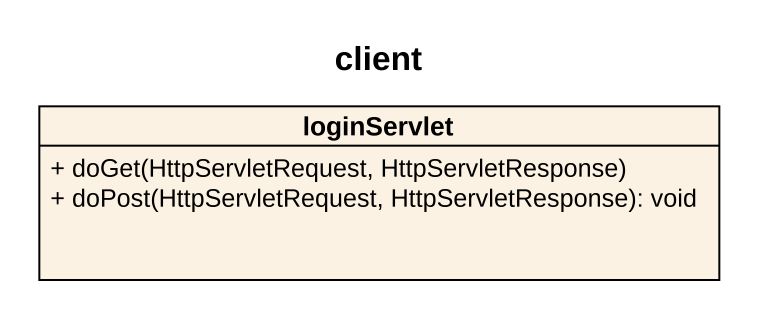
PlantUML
@startuml
title client
hide circle
hide empty members
skinparam classAttributeIconSize 0
class loginServlet {
  + doGet(HttpServletRequest, HttpServletResponse)
  + doPost(HttpServletRequest, HttpServletResponse): void
}
@enduml
